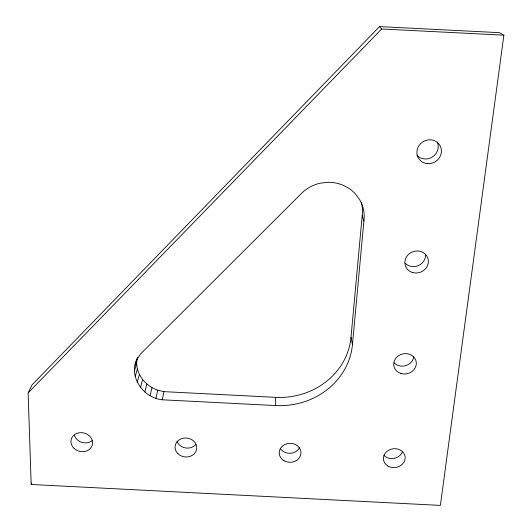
<?xml version="1.0" encoding="UTF-8"?>
<svg xmlns="http://www.w3.org/2000/svg" width="532" height="532" viewBox="0 0 532 532"><rect width="100%" height="100%" fill="white"/><g stroke="black" fill="none" stroke-linecap="round" stroke-linejoin="round"><path stroke-width="0.8" d="M136.618 359.566C128.697 377.54 143.647 397.929 162.253 399.791L275.702 405.57A72.724 66.42 -1 0 0 352.443 344.643L351.014 337.228L362.186 215.566A36.05 34.327 -13.5 0 0 361.467 202.772M352.443 344.643L363.881 221.166A36.688 34.873 -13.1 0 0 359.752 199.846L355.343 193.854A36.688 34.873 -13.1 0 0 327.912 182.303L320.164 183.201A36.688 34.873 -13.1 0 0 300.294 194.592L140.268 354.279L137.05 359.346L135.088 364.932M134.463 370.791L136.651 363.05L137.183 358.096M503.877 35.165L440.376 505.4L31.182 484.472L28.123 392.935L32.02 384.915L379.535 26.6L499.435 32.665L503.877 35.165L381.683 28.987L379.535 26.6M162.253 399.791L163.962 391.658L275.563 397.344A71.501 65.496 -1 0 0 351.014 337.228M155.942 398.288L157.758 390.175C146.214 386.292 136.85 375.526 136.651 363.05M150.057 395.668L151.966 387.589M144.837 392.024L146.832 383.998M140.501 387.515L142.576 379.549M137.236 382.328L139.371 374.435M135.195 376.676L137.369 368.856M137.05 359.346L137.695 357.072M31.182 484.472L31.8 482.943M28.123 392.935L381.683 28.987M157.758 390.175L163.962 391.658M362.186 215.566L363.881 221.166M275.563 397.344L275.702 405.57M437.277 141.951A12.269 11.518 -34.1 0 1 432.469 156.94A12.269 11.518 -34.1 0 1 416.869 155.158M402.259 452.187A10.74 9.317 -8.1 0 1 383.978 455.445M425.54 254.256A11.664 10.753 -19.8 0 1 418.365 265.601A11.664 10.753 -19.8 0 1 405.052 263.034M299.576 447.525A10.687 9.363 -0.9 0 1 290.093 453.331A10.687 9.363 -0.9 0 1 280.158 448.203M92.309 440.543A10.74 9.31 14.2 0 1 74.46 435.442M195.889 444.419A10.68 9.363 7 0 1 185.535 447.957A10.68 9.363 7 0 1 177.03 441.261M413.79 356.719A11.172 10.008 -12.2 0 1 405.909 365.61A11.172 10.008 -12.2 0 1 394.119 362.837M178.014 453.783A10.853 9.483 6.9 0 0 196.281 450.511A10.853 9.483 6.9 0 0 183.4 438.175A10.853 9.483 6.9 0 0 178.014 453.783M412.327 272.451A11.87 10.913 -19.5 0 0 428.24 259.756A11.87 10.913 -19.5 0 0 409.261 253.751A11.87 10.913 -19.5 0 0 412.327 272.451M400.948 373.484A11.365 10.148 -12.1 0 0 416.197 361.76A11.365 10.148 -12.1 0 0 397.916 356.174A11.365 10.148 -12.1 0 0 400.948 373.484M284.041 460.712A10.859 9.483 -0.8 0 0 300.913 453.404A10.859 9.483 -0.8 0 0 285.285 444.32A10.859 9.483 -0.8 0 0 284.041 460.712M387.901 466.025A10.919 9.436 -8 0 0 405.118 458.724A10.919 9.436 -8 0 0 389.836 449.66A10.919 9.436 -8 0 0 387.901 466.025M74.141 448.469A10.913 9.43 14.1 0 0 92.229 445.198A10.913 9.43 14.1 0 0 78.862 432.835A10.913 9.43 14.1 0 0 74.141 448.469M427.755 163.69A12.489 11.711 -33.5 0 0 440.403 146.36A12.489 11.711 -33.5 0 0 419.316 145.209A12.489 11.711 -33.5 0 0 427.755 163.69"/></g></svg>
